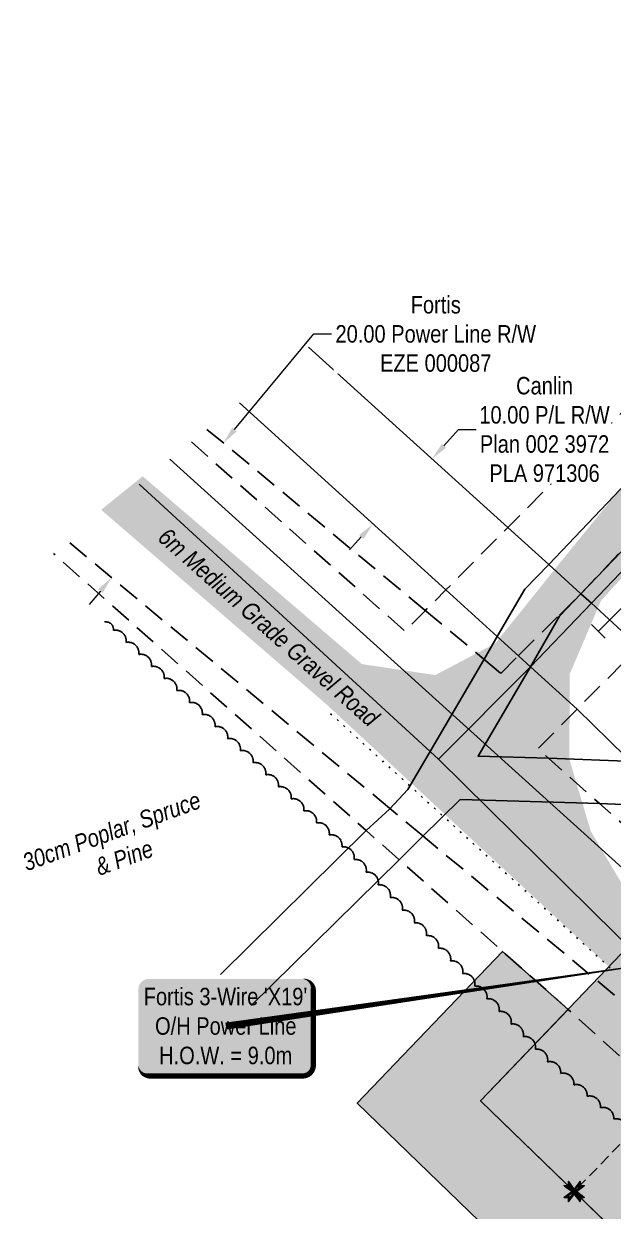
# Model space of a CAD drawing. Extents: x 616011 to 624727, y 5824635 to 5831187.
# Drawn here: x 616779 to 617116, y 5829172 to 5829851 of the extents above; entities that cross this region are included whole.
import ezdxf

# ---------------------------------------------------------------- set-up
doc = ezdxf.new("R2010")
doc.units = 0
doc.header["$LTSCALE"] = 5
doc.header["$PDSIZE"] = 0.5
for name, pattern in [('0', [1, 1, 0]), ('foc-ACCESSROAD', [3.75, 2.5, -1.25]), ('foc-FLOWLINE', [3.75, 2.5, -1.25]), ('foc-TOPO', [1, 0.2, -0.8]), ('foc-TRAV', [1.875, 1.25, -0.625])]:
    doc.linetypes.add(name, pattern=pattern)
doc.layers.get('Defpoints').update_dxf_attribs({"color": 9})
for name, color, linetype in [('AS-POWER', 104, 'foc-POWER'), ('AS-POWER-T', 104, 'Continuous'), ('AS-ROADS', 254, 'Continuous'), ('AS-SYMBOL', 7, 'Continuous'), ('C-AR', 13, 'foc-ACCESSROAD'), ('C-RW', 13, 'Continuous'), ('F-EZE', 190, 'foc-FLOWLINE'), ('L-MON', 1, 'Continuous'), ('P-CROSSINGS', 250, 'Continuous'), ('P-PROPOSED', 10, 'Continuous'), ('P-PROPOSED-H', 21, 'Continuous'), ('P-TEMP-H', 41, 'Continuous'), ('P-TEMP_WORKSPACE', 46, 'Continuous'), ('P-TRAV', 4, 'foc-TRAV'), ('T-BUSH', 110, '0'), ('T-BUSH-T', 110, 'Continuous'), ('T-GENERAL', 48, 'foc-TOPO')]:
    doc.layers.add(name, color=color, linetype=linetype)
for name, color, linetype, lineweight in [('C-RW-T', 13, 'Continuous', 9), ('F-EZE-T', 190, 'Continuous', 9), ('T-TEXT', 48, 'Continuous', 18)]:
    doc.layers.add(name, color=color, linetype=linetype, lineweight=lineweight)
doc.styles.add('80', font='ARIALN.TTF', dxfattribs={"height": 10})
doc.styles.add('80CG', font='ARIALN.TTF', dxfattribs={"height": 10})
doc.styles.add('80L', font='ARIALN.TTF', dxfattribs={"height": 10})
doc.styles.add('80LS', font='ARIALNI.TTF', dxfattribs={"height": 10})
doc.styles.add('foc-LtypeFont', font='ARIALN.TTF', dxfattribs={"height": 7.35})
doc.linetypes.add('foc-POWER', pattern='A,6,-1,["P",foc-LtypeFont,S=0.2,R=0,X=-0.625,Y=-0.75],-1.24,4', length=12.24)
doc.dimstyles.new('Compass 5 000', dxfattribs={"dimscale": 5, "dimtxt": 9, "dimasz": 2, "dimexe": 0.2, "dimexo": 0.0625, "dimgap": 0.5, "dimtad": 0, "dimtih": 1, "dimtoh": 1, "dimzin": 0, "dimdsep": 46, "dimtxsty": '80CG', "dimcen": 0.1, "dimse1": 1, "dimse2": 1, "dimclrd": 256, "dimclrt": 256, "dimaunit": 1, "dimadec": 4, "dimazin": 0, "dimtfac": 0.06, "dimtofl": 0, "dimtmove": 0, "dimatfit": 1, "dimfxl": 0.2, "dimtolj": 1, "dimtzin": 0, "dimlwd": -1, "dimarcsym": 0})

# ---------------------------------------------------------------- blocks, each defined once
blk = doc.blocks.new('*D250')
at = {"layer": 'C-RW-T', "transparency": 16777216}
for p, q in [((617019.45, 5829609.24), (617027.9, 5829618.57)), ((617027.9, 5829618.57), (617037.9, 5829618.57)), ((616972.27, 5829557.13), (616965.55, 5829549.72))]:
    blk.add_line(p, q, dxfattribs=at)
for points in [[(617018.22, 5829610.36), (617020.69, 5829608.12), (617012.74, 5829601.83)], [(616971.03, 5829558.25), (616973.5, 5829556.01), (616978.98, 5829564.54)]]:
    blk.add_solid(points, dxfattribs=at)
at = {"layer": 'Defpoints', "color": 0, "transparency": 16777216}
for p in [(617012.74, 5829601.83), (617024.12, 5829591.52), (616990.36, 5829554.24)]:
    blk.add_point(p, dxfattribs=at)
at = {"layer": 'C-RW-T', "transparency": 16777216, "insert": (617076.98, 5829618.57), "char_height": 10, "attachment_point": 5, "style": '80CG', "bg_fill": 3, "box_fill_scale": 1.1, "bg_fill_color": 256, "bg_fill_true_color": 13158600, "bg_fill_transparency": 0}
blk.add_mtext('\\A1;Canlin\\P10.00 P/L R/W\\PPlan 002 3972\\PPLA 971306', dxfattribs=at)
blk = doc.blocks.new('*D104')
at = {"layer": 'Defpoints', "color": 0, "transparency": 16777216}
for p in [(616893.47, 5829610.87), (616940.12, 5829572.15), (616876.21, 5829495.18)]:
    blk.add_point(p, dxfattribs=at)
at = {"layer": 'F-EZE-T', "transparency": 16777216}
for p, q in [((616899.86, 5829618.57), (616945.22, 5829673.2)), ((616945.22, 5829673.2), (616955.22, 5829673.2)), ((616823.18, 5829526.22), (616816.79, 5829518.52))]:
    blk.add_line(p, q, dxfattribs=at)
for points in [[(616898.58, 5829619.63), (616901.14, 5829617.5), (616893.47, 5829610.87)], [(616821.9, 5829527.28), (616824.46, 5829525.15), (616829.57, 5829533.91)]]:
    blk.add_solid(points, dxfattribs=at)
at = {"layer": 'F-EZE-T', "transparency": 16777216, "insert": (617014.82, 5829673.2), "char_height": 10, "attachment_point": 5, "style": '80CG', "bg_fill": 3, "box_fill_scale": 1.1, "bg_fill_color": 256, "bg_fill_true_color": 13158600, "bg_fill_transparency": 0}
blk.add_mtext('\\A1;Fortis\\P20.00 Power Line R/W\\PEZE 000087', dxfattribs=at)
blk = doc.blocks.new('*U34')
h = blk.add_hatch(color=255)
edge = h.paths.add_edge_path()
edge.add_line((-44, -28.5), (44, -28.5))
edge.add_arc((44, -22.5), 6, 270, 360)
edge.add_line((50, -22.5), (50, 21))
edge.add_arc((44, 21), 6, 0, 90)
edge.add_line((44, 27), (-44, 27))
edge.add_arc((-44, 21), 6, 90, 180)
edge.add_line((-50, 21), (-50, -22.5))
edge.add_arc((-44, -22.5), 6, 180, 270)
at = {"color": 104, "flags": 128}
blk.add_lwpolyline([(-44, -28.5, 3, 3, 0), (44, -28.5, 3, 3, 0.414214), (50, -22.5, 3, 3, 0), (50, 21, 3, 0, 0.414214), (44, 27, 0, 0, 0), (-44, 27, 0, 0, 0.414214), (-50, 21, 0, 0, 0), (-50, -22.5, 0, 3, 0.414214)], format="xyseb", close=True, dxfattribs=at)
at = {"color": 104, "style": '80'}
blk.add_attdef('ENTER_TEXT_001', (-26.85, -4.92), '', height=10, dxfattribs=at)
blk = doc.blocks.new('*U69')
at = {"color": 72}
blk.add_line((-0.78, 0.78), (0.78, -0.78), dxfattribs=at)
at = {"layer": 'AS-SYMBOL', "color": 72, "flags": 128}
blk.add_lwpolyline([(5.72, 5.75), (0, 0)], dxfattribs=at)
blk = doc.blocks.new('TEMP')
h = blk.add_hatch(color=255)
h.dxf.hatch_style = 1
h.paths.add_polyline_path([(0, 0.25), (-0.67, 1.15), (-0.67, 0.67), (-1.15, 0.67), (-0.25, 0), (-1.15, -0.67), (-0.67, -0.67), (-0.67, -1.15), (0, -0.25), (0.67, -1.15), (0.67, -0.67), (1.15, -0.67), (0.25, 0), (1.15, 0.67), (0.67, 0.67), (0.67, 1.15)])
h.paths.add_polyline_path([(0.57, 0.85), (0.57, 0.57), (0.85, 0.57), (0.08, 0), (0.85, -0.57), (0.57, -0.57), (0.57, -0.85), (0, -0.08), (-0.57, -0.85), (-0.57, -0.57), (-0.85, -0.57), (-0.08, 0), (-0.85, 0.57), (-0.57, 0.57), (-0.57, 0.85), (0, 0.08)], flags=16)
h = blk.add_hatch(color=1)
h.dxf.hatch_style = 1
h.paths.add_polyline_path([(0, 0.08), (-0.57, 0.85), (-0.57, 0.57), (-0.85, 0.57), (-0.08, 0), (-0.85, -0.57), (-0.57, -0.57), (-0.57, -0.85), (0, -0.08), (0.57, -0.85), (0.57, -0.57), (0.85, -0.57), (0.08, 0), (0.85, 0.57), (0.57, 0.57), (0.57, 0.85)])
at = {"color": 1}
for p, q in [((-0.08, 0), (0.08, 0)), ((0, 0.08), (0, -0.08))]:
    blk.add_line(p, q, dxfattribs=at)
at = {"color": 255, "flags": 128}
blk.add_lwpolyline([(-0.25, 0), (-1.15, 0.67), (-0.67, 0.67), (-0.67, 1.15), (0, 0.25), (0.67, 1.15), (0.67, 0.67), (1.15, 0.67), (0.25, 0), (1.15, -0.67), (0.67, -0.67), (0.67, -1.15), (0, -0.25), (-0.67, -1.15), (-0.67, -0.67), (-1.15, -0.67)], close=True, dxfattribs=at)
at = {"color": 1, "flags": 128}
blk.add_lwpolyline([(-0.08, 0), (-0.85, 0.57), (-0.57, 0.57), (-0.57, 0.85), (0, 0.08), (0.57, 0.85), (0.57, 0.57), (0.85, 0.57), (0.08, 0), (0.85, -0.57), (0.57, -0.57), (0.57, -0.85), (0, -0.08), (-0.57, -0.85), (-0.57, -0.57), (-0.85, -0.57)], close=True, dxfattribs=at)

msp = doc.modelspace()

# ---------------------------------------------------------------- hatches: boundary and pattern name
at = {"layer": 'AS-ROADS'}
h = msp.add_hatch(color=256, dxfattribs=at)
h.dxf.hatch_style = 1
edge = h.paths.add_edge_path()
edge.add_line((617857.645, 5830282.971), (617832.787, 5830307.61))
edge.add_line((617832.787, 5830307.61), (617630.746, 5830103.518))
edge.add_arc((617643.183, 5830091.206), 17.5, 135.289301, 135.419083)
edge.add_line((617630.718, 5830103.49), (617124.488, 5829589.8))
edge.add_arc((617136.953, 5829577.517), 17.5, 135.419071, 141.918924)
edge.add_line((617123.178, 5829588.31), (617085.803, 5829542.387))
edge.add_line((617085.803, 5829542.387), (617048.798, 5829496.262))
edge.add_line((617048.798, 5829496.262), (617014.508, 5829478.162))
edge.add_line((617014.508, 5829478.162), (616970.149, 5829484.839))
edge.add_line((616970.149, 5829484.839), (616953.754, 5829460.152))
edge.add_line((616953.754, 5829460.152), (617130.413, 5829295.989))
edge.add_arc((617144.153, 5829306.827), 17.5, 218.265989, 228.418105)
edge.add_line((617132.538, 5829293.736), (617487.888, 5828978.443))
edge.add_line((617487.888, 5828978.443), (617568.945, 5828900.67))
edge.add_line((617568.945, 5828900.67), (617645.065, 5828820.935))
edge.add_line((617645.065, 5828820.935), (617810.829, 5828637.832))
edge.add_arc((617823.803, 5828649.577), 17.5, 222.15474, 224.296032)
edge.add_line((617811.277, 5828637.355), (617848.401, 5828599.307))
edge.add_line((617848.401, 5828599.307), (617873.991, 5828623.199))
edge.add_line((617873.991, 5828623.199), (617836.557, 5828661.564))
edge.add_line((617836.557, 5828661.564), (617670.856, 5828844.596))
edge.add_arc((617657.883, 5828832.852), 17.5, 42.15474, 43.671349)
edge.add_line((617670.541, 5828844.936), (617593.996, 5828925.116))
edge.add_arc((617581.338, 5828913.032), 17.5, 43.67135, 46.184421)
edge.add_line((617593.454, 5828925.659), (617511.874, 5829003.934))
edge.add_arc((617499.758, 5828991.307), 17.5, 46.184421, 48.418106)
edge.add_line((617511.372, 5829004.397), (617156.93, 5829318.885))
edge.add_line((617156.93, 5829318.885), (617144.298, 5829330.742))
edge.add_line((617144.298, 5829330.742), (617124.218, 5829353.782))
edge.add_line((617124.218, 5829353.782), (617103.427, 5829388.834))
edge.add_line((617103.427, 5829388.834), (617091.128, 5829430.112))
edge.add_line((617091.128, 5829430.112), (617091.423, 5829478.937))
edge.add_line((617091.423, 5829478.937), (617109.248, 5829520.682))
edge.add_line((617109.248, 5829520.682), (617150.115, 5829565.941))
edge.add_line((617150.115, 5829565.941), (617655.633, 5830078.909))
edge.add_line((617655.633, 5830078.909), (617857.645, 5830282.971))
h = msp.add_hatch(color=256, dxfattribs=at)
h.dxf.hatch_style = 1
edge = h.paths.add_edge_path()
edge.add_line((616847.326, 5829591.843), (616823.645, 5829572.657))
edge.add_line((616823.645, 5829572.657), (616957.681, 5829456.846))
edge.add_arc((616967.488, 5829468.197), 15, 229.172192, 230.387897)
edge.add_line((616957.924, 5829456.641), (616991.079, 5829429.201))
edge.add_arc((617000.643, 5829440.757), 15, 230.387897, 269.734551)
edge.add_line((617000.573, 5829425.757), (617076.118, 5829425.407))
edge.add_line((617076.118, 5829425.407), (617076.257, 5829455.406))
edge.add_line((617076.257, 5829455.406), (617006.075, 5829455.732))
edge.add_line((617006.075, 5829455.732), (616847.326, 5829591.843))
at = {"layer": 'P-PROPOSED-H'}
h = msp.add_hatch(color=256, dxfattribs=at)
h.dxf.hatch_style = 1
h.paths.add_polyline_path([(617605.16, 5830352.993), (617530.21, 5830351.196), (617544.34, 5829761.764), (617040.432, 5829234.7), (617398.577, 5828887.836), (617323.584, 5828811.759), (617699.29, 5828441.082), (617751.945, 5828494.451), (617429.584, 5828812.496), (617505.067, 5828889.07), (617146.098, 5829236.732), (617620.036, 5829732.449)])
at = {"layer": 'P-TEMP-H'}
h = msp.add_hatch(color=256, dxfattribs=at)
h.dxf.hatch_style = 1
h.paths.add_polyline_path([(617040.432, 5829234.7), (617090.441, 5829287.051), (617052.986, 5829320.201), (616969.988, 5829233.346), (617097.835, 5829109.526), (617132.607, 5829145.429)])

# ---------------------------------------------------------------- linework, layer by layer
at = {"layer": 'AS-POWER', "flags": 128}
msp.add_lwpolyline([(616862.899, 5829601.538), (617125.339, 5829364.411), (617436.494, 5829083.041), (617883.144, 5828971.201), (617919.349, 5828870.452)], dxfattribs=at)
at = {"layer": 'C-AR', "flags": 128}
msp.add_lwpolyline([(616875.163, 5829611.474), (616997.228, 5829503.28), (617008.66, 5829514.812), (617020.579, 5829526.831), (617056.05, 5829562.615), (617611.156, 5830122.589), (617685.614, 5830197.675), (617710.07, 5830222.285), (617710.871, 5830188.176), (617711.583, 5830152.55), (617713.369, 5830081.83), (617688.875, 5830057.124), (617130.933, 5829494.305), (617095.643, 5829458.713), (617073.13, 5829436.004), (617079.217, 5829430.61), (617108.395, 5829404.746), (617193.866, 5829328.985), (617443.66, 5829106.823), (617425.158, 5829026.741), (617414.005, 5828977.264), (617146.098, 5829236.732), (617090.463, 5829287.031), (616993.894, 5829372.602), (616975.141, 5829389.228), (616796.395, 5829547.661)], dxfattribs=at)
msp.add_lwpolyline([(616875.163, 5829611.474), (616997.228, 5829503.28), (617008.66, 5829514.812), (617020.579, 5829526.831), (617056.05, 5829562.615), (617611.156, 5830122.589), (617685.614, 5830197.675), (617710.07, 5830222.285), (617710.871, 5830188.176), (617711.583, 5830152.55), (617713.369, 5830081.83), (617688.875, 5830057.124), (617130.933, 5829494.305), (617095.643, 5829458.713), (617073.13, 5829436.004), (617079.217, 5829430.61), (617108.395, 5829404.746), (617193.866, 5829328.985), (617443.66, 5829106.823), (617425.158, 5829026.741), (617414.005, 5828977.264), (617146.098, 5829236.732), (617090.463, 5829287.031), (616993.894, 5829372.602), (616975.141, 5829389.228), (616796.395, 5829547.661)], dxfattribs=at)
at = {"layer": 'C-RW'}
for points in [[(617855.922, 5828603.271), (617588.689, 5828867.122), (617535.368, 5828919.874), (617423.635, 5829028.218), (617190.323, 5829258.393), (617016.332, 5829430.045), (617069.003, 5829482.918), (617103.73, 5829519.312), (617505.507, 5829940.369), (617523.016, 5829958.306), (617588.825, 5830027.121), (617612.36, 5830051.589), (617610.676, 5830122.105), (617605.147, 5830353.618)], [(616891.761, 5829307.029), (616975.141, 5829389.228), (616988.327, 5829401.572), (616998.946, 5829412.692), (617012.455, 5829435.865), (617042.245, 5829486.891), (617049.98, 5829500.172), (617065.723, 5829527.242), (617079.457, 5829541.423), (617498.429, 5829982.377)], [(617499.322, 5829947.039), (617138.807, 5829567.564), (617097.755, 5829524.712), (617085.476, 5829511.933), (617069.003, 5829482.918), (617039.019, 5829431.782), (617079.217, 5829430.61), (617128.282, 5829428.795), (617165.659, 5829427.646), (617198.845, 5829426.744), (617213.564, 5829426.683), (617263.656, 5829424.665), (617263.954, 5829399.891), (617213.936, 5829401.093), (617197.562, 5829401.574), (617191.787, 5829401.741), (617154.481, 5829402.935), (617108.395, 5829404.746), (617042.531, 5829406.668), (617028.859, 5829407.071), (617007.289, 5829385.806), (616993.894, 5829372.602), (616909.313, 5829289.224)], [(616942.152, 5829665.744), (617056.05, 5829562.615), (617079.457, 5829541.423), (617097.755, 5829524.712), (617103.73, 5829519.312), (617130.933, 5829494.305), (617158.805, 5829468.681), (617123.254, 5829431.561), (617095.643, 5829458.713), (617069.189, 5829482.75), (617062.23, 5829489.064), (617049.98, 5829500.172), (617020.579, 5829526.831), (616902.671, 5829633.759)], [(616902.671, 5829633.759), (617020.579, 5829526.831), (617049.98, 5829500.172), (617062.23, 5829489.064), (617069.189, 5829482.75), (617095.643, 5829458.713), (617123.254, 5829431.561), (617154.481, 5829402.935), (617195.58, 5829362.38), (617452.256, 5829106.982), (617443.66, 5829106.823), (617425.158, 5829026.741), (617190.323, 5829258.393), (617016.332, 5829430.045), (616845.262, 5829587.249)]]:
    msp.add_lwpolyline(points, dxfattribs=at)
at = {"layer": 'F-EZE'}
for points in [[(616884.066, 5829618.686), (617008.656, 5829515.237), (617042.245, 5829487.347), (617052.083, 5829479.154), (617062.221, 5829489.53), (617085.445, 5829512.404), (617097.755, 5829524.712), (617138.724, 5829568.045), (617505.507, 5829940.369), (617523.016, 5829958.306), (617588.825, 5830027.121), (617612.36, 5830051.589), (617686.626, 5830128.266), (617710.948, 5830153.138), (617759.776, 5830203.084), (617784.155, 5830228.019), (617847.509, 5830292.828)], [(617919.076, 5830222.888), (617787.566, 5830088.318), (617763.157, 5830063.343), (617714.994, 5830012.693), (617202.018, 5829489.458), (617201.353, 5829476.358), (617198.82, 5829427.312), (617197.552, 5829402.151), (617197.288, 5829396.324), (617195.593, 5829362.97), (617193.899, 5829329.587), (617190.461, 5829261.009), (617189.111, 5829235.353), (617007.359, 5829386.28), (616988.396, 5829402.029), (616804.805, 5829554.474)]]:
    msp.add_lwpolyline(points, dxfattribs=at)
at = {"layer": 'P-CROSSINGS', "color": 104, "flags": 128}
msp.add_lwpolyline([(617176.066, 5829318.54, 0, 3.998, 0), (616894.868, 5829277.471, 1.999, 1.999, 0)], format="xyseb", dxfattribs=at)
at = {"layer": 'P-PROPOSED', "flags": 128}
msp.add_lwpolyline([(617699.29, 5828441.082), (617323.584, 5828811.759), (617398.577, 5828887.836), (617040.432, 5829234.7), (617544.34, 5829761.764), (617530.21, 5830351.196)], dxfattribs=at)
at = {"layer": 'P-TEMP_WORKSPACE', "flags": 128}
msp.add_lwpolyline([(617040.432, 5829234.7), (617090.441, 5829287.051), (617052.986, 5829320.201), (616969.988, 5829233.346), (617097.835, 5829109.526), (617132.607, 5829145.429)], close=True, dxfattribs=at)
at = {"layer": 'P-TRAV', "flags": 128}
msp.add_lwpolyline([(617146.098, 5829236.732), (617093.94, 5829182.878)], dxfattribs=at)
at = {"layer": 'T-BUSH', "flags": 128}
msp.add_lwpolyline([(617741.681, 5828496.611, 0.1402824), (617738.352, 5828497.063, 0.5205671), (617731.5, 5828504.346, 0.5205671), (617724.649, 5828511.63, 0.5205671), (617717.797, 5828518.914, 0.5205671), (617710.945, 5828526.198, 0.5205671), (617704.093, 5828533.482, 0.5205671), (617696.954, 5828540.464, 0.5205671), (617689.367, 5828546.979, 0.5205671), (617681.78, 5828553.493, 0.5205671), (617674.193, 5828560.008, 0.5205671), (617666.606, 5828566.522, 0.5205671), (617659.019, 5828573.037, 0.5205671), (617651.432, 5828579.551, 0.5205671), (617643.845, 5828586.066, 0.5205671), (617635.504, 5828587.075, 0.5205671), (617626.444, 5828582.842, 0.5205671), (617617.385, 5828578.609, 0.5205671), (617608.325, 5828574.375, 0.5205671), (617599.265, 5828570.142, 0.5205671), (617590.205, 5828565.909, 0.5205671), (617584.114, 5828570.44, 0.5205671), (617579.49, 5828579.307, 0.5205671), (617574.867, 5828588.174, 0.5205671), (617570.243, 5828597.041, 0.5205671), (617567.496, 5828606.656, 0.5205671), (617564.753, 5828616.272, 0.5205671), (617562.01, 5828625.888, 0.5205671), (617559.267, 5828635.505, 0.5205671), (617555.891, 5828644.907, 0.5205671), (617552.235, 5828654.215, 0.5205671), (617548.579, 5828663.523, 0.5205671), (617544.922, 5828672.83, 0.5205671), (617541.266, 5828682.138, 0.5205671), (617537.61, 5828691.446, 0.5205671), (617533.954, 5828700.753, 0.5205671), (617527.597, 5828708.331, 0.5205671), (617520.669, 5828715.541, 0.5205671), (617513.74, 5828722.752, 0.5205671), (617506.811, 5828729.962, 0.5205671), (617499.883, 5828737.173, 0.5205671), (617492.954, 5828744.384, 0.5205671), (617486.025, 5828751.594, 0.5205671), (617479.097, 5828758.805, 0.5205671), (617472.168, 5828766.016, 0.5205671), (617465.239, 5828773.226, 0.5205671), (617458.31, 5828780.437, 0.5205671), (617451.382, 5828787.647, 0.5205671), (617444.453, 5828794.858, 0.5205671), (617437.524, 5828802.069, 0.5205671), (617430.596, 5828809.279, 0.5205671), (617431.857, 5828816.53, 0.5205671), (617438.716, 5828823.808, 0.5205671), (617445.574, 5828831.085, 0.5205671), (617452.432, 5828838.363, 0.5205671), (617459.29, 5828845.641, 0.5205671), (617466.148, 5828852.919, 0.5205671), (617473.006, 5828860.197, 0.5205671), (617479.864, 5828867.474, 0.5205671), (617486.722, 5828874.752, 0.5205671), (617493.58, 5828882.03, 0.5205671), (617487.308, 5828888.968, 0.5205671), (617480.082, 5828895.882, 0.5205671), (617472.857, 5828902.795, 0.5205671), (617465.632, 5828909.709, 0.5205671), (617458.407, 5828916.622, 0.5205671), (617451.182, 5828923.536, 0.5205671), (617443.957, 5828930.45, 0.5205671), (617436.732, 5828937.363, 0.5205671), (617429.507, 5828944.277, 0.5205671), (617422.282, 5828951.19, 0.5205671), (617414.899, 5828957.933, 0.5205671), (617407.417, 5828964.568, 0.5205671), (617399.934, 5828971.202, 0.5205671), (617392.452, 5828977.836, 0.5205671), (617384.969, 5828984.47, 0.5205671), (617377.487, 5828991.105, 0.5205671), (617370.005, 5828997.739, 0.5205671), (617362.522, 5829004.373, 0.5205671), (617355.04, 5829011.007, 0.5205671), (617347.557, 5829017.642, 0.5205671), (617340.075, 5829024.276, 0.5205671), (617332.593, 5829030.91, 0.5205671), (617325.11, 5829037.544, 0.5205671), (617317.628, 5829044.179, 0.5205671), (617310.145, 5829050.813, 0.5205671), (617302.665, 5829057.45, 0.5205671), (617295.228, 5829064.135, 0.5205671), (617287.79, 5829070.819, 0.5205671), (617280.352, 5829077.503, 0.5205671), (617272.915, 5829084.188, 0.5205671), (617265.477, 5829090.872, 0.5205671), (617258.04, 5829097.557, 0.5205671), (617250.602, 5829104.241, 0.5205671), (617243.164, 5829110.925, 0.5205671), (617235.727, 5829117.61, 0.5205671), (617228.289, 5829124.294, 0.5205671), (617220.851, 5829130.979, 0.5205671), (617213.414, 5829137.663, 0.5205671), (617205.976, 5829144.347, 0.5205671), (617198.538, 5829151.032, 0.5205671), (617191.101, 5829157.716, 0.5205671), (617183.663, 5829164.401, 0.5205671), (617176.225, 5829171.085, 0.5205671), (617168.788, 5829177.769, 0.5205671), (617161.35, 5829184.454, 0.5205671), (617153.912, 5829191.138, 0.5205671), (617146.475, 5829197.823, 0.5205671), (617139.037, 5829204.507, 0.5205671), (617131.599, 5829211.191, 0.5205671), (617124.069, 5829217.771, 0.5205671), (617116.492, 5829224.296, 0.5205671), (617108.914, 5829230.822, 0.5205671), (617101.337, 5829237.347, 0.5205671), (617093.759, 5829243.873, 0.5205671), (617086.182, 5829250.398, 0.5205671), (617078.682, 5829257.006, 0.5205671), (617071.754, 5829264.217, 0.5205671), (617064.825, 5829271.427, 0.5205671), (617057.896, 5829278.638, 0.5205671), (617050.967, 5829285.848, 0.5205671), (617044.038, 5829293.059, 0.5205671), (617037.11, 5829300.269, 0.5205671), (617030.181, 5829307.48, 0.5205671), (617023.252, 5829314.69, 0.5205671), (617016.341, 5829321.918, 0.5205671), (617009.459, 5829329.173, 0.5205671), (617002.577, 5829336.428, 0.5205671), (616995.695, 5829343.683, 0.5205671), (616988.813, 5829350.938, 0.5205671), (616981.93, 5829358.193, 0.5205671), (616975.048, 5829365.448, 0.5205671), (616968.166, 5829372.703, 0.5205671), (616961.203, 5829379.877, 0.5205671), (616953.946, 5829386.758, 0.5205671), (616946.689, 5829393.638, 0.5205671), (616939.432, 5829400.518, 0.5205671), (616932.175, 5829407.398, 0.5205671), (616924.919, 5829414.279, 0.5205671), (616917.662, 5829421.159, 0.5205671), (616910.405, 5829428.039, 0.5205671), (616903.148, 5829434.92, 0.5205671), (616895.891, 5829441.8, 0.5205671), (616888.634, 5829448.68, 0.5205671), (616881.378, 5829455.56, 0.5205671), (616874.121, 5829462.441, 0.5205671), (616866.864, 5829469.321, 0.5205671), (616859.607, 5829476.201, 0.5205671), (616852.35, 5829483.081, 0.5205671), (616845.093, 5829489.962, 0.5205671), (616837.836, 5829496.842, 0.5205671), (616830.58, 5829503.722, 0.5205671), (616825.52, 5829508.519)], format="xyb", dxfattribs=at)
at = {"layer": 'T-GENERAL', "flags": 128}
msp.add_lwpolyline([(617114.479, 5829310.666), (616954.149, 5829456.576)], dxfattribs=at)

# ---------------------------------------------------------------- block references
at = {"layer": 'AS-POWER-T'}
ref = msp.add_blockref('*U34', (616894.868, 5829277.471), dxfattribs=dict(at, xscale=0.99962207, yscale=0.99962207, zscale=0.99962207))
ref.add_attrib('ENTER_TEXT_001', "Fortis 3-Wire 'X19'", (616847.931, 5829289.375), dxfattribs={"layer": '0', "color": 104, "height": 9.99622, "style": '80'})
ref.add_attrib('ENTER_TEXT_002', 'O/H Power Line', (616854.412, 5829272.538), dxfattribs={"layer": '0', "color": 104, "height": 9.99622, "style": '80'})
ref.add_attrib('ENTER_TEXT_003', 'H.O.W. = 9.0m', (616856.768, 5829255.7), dxfattribs={"layer": '0', "color": 104, "height": 9.99622, "style": '80'})
at = {"layer": 'AS-SYMBOL', "xscale": 4.998110349999989, "yscale": 4.998110349999989, "zscale": 4.998110349999989}
msp.add_blockref('*U69', (617107.769, 5829503.266), dxfattribs=at)
at = {"layer": 'L-MON', "xscale": 4.998110349999997, "yscale": 4.998110349999997, "zscale": 4.998110349999997}
msp.add_blockref('TEMP', (617093.94, 5829182.878), dxfattribs=at)

# ---------------------------------------------------------------- texts
at = {"layer": 'T-BUSH-T', "insert": (616827.87, 5829393.632), "char_height": 10, "width": 106.79168, "attachment_point": 2, "rotation": 20, "style": '80LS'}
msp.add_mtext('30cm Poplar, Spruce\\P & Pine', dxfattribs=at)

# ---------------------------------------------------------------- next in the draw order: dimensions: what is measured, and where the dimension line sits
at = {"layer": 'C-RW-T', "color": 5}
dim = msp.add_linear_dim(base=(617012.74, 5829601.83), p1=(616990.361, 5829554.235), p2=(617024.123, 5829591.523), angle=47.840458, text='Canlin\\P10.00 P/L R/W\\PPlan 002 3972\\PPLA 971306', dimstyle='Compass 5 000', override={"dimtfill": 1}, dxfattribs=at)
dim.commit()
dim.dimension.update_dxf_attribs({"geometry": '*D250', "text_midpoint": (617076.982, 5829618.568), "dimtype": 161})

# ---------------------------------------------------------------- next in the draw order: dimensions: what is measured, and where the dimension line sits
at = {"layer": 'F-EZE-T'}
dim = msp.add_linear_dim(base=(616893.474, 5829610.874), p1=(616876.212, 5829495.181), p2=(616940.117, 5829572.146), angle=50.296961, text='Fortis\\P20.00 Power Line R/W\\PEZE 000087', dimstyle='Compass 5 000', override={"dimtfill": 1}, dxfattribs=at)
dim.commit()
dim.dimension.update_dxf_attribs({"geometry": '*D104', "text_midpoint": (617014.815, 5829673.198), "dimtype": 161})

# ---------------------------------------------------------------- next in the draw order: texts
at = {"layer": 'T-TEXT', "insert": (616861.553, 5829563.543), "char_height": 10, "attachment_point": 1, "rotation": 318.447544, "style": '80L'}
msp.add_mtext_dynamic_manual_height_columns('\\pi0.52749;{\\fArial Narrow|b0|i1|c0|p34;6m Medium Grade Gravel Road}', width=163.02633, gutter_width=50, heights=[0], dxfattribs=at)

doc.saveas('drawing.dxf')
